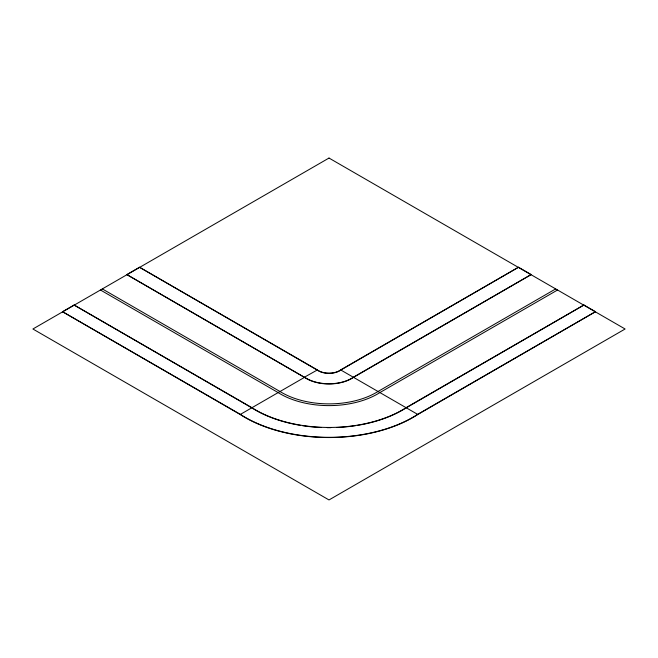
<?xml version="1.0" encoding="UTF-8"?>
<svg xmlns="http://www.w3.org/2000/svg" width="658" height="658" viewBox="0 0 658 658"><rect width="100%" height="100%" fill="white"/><g stroke="black" fill="none" stroke-linecap="round" stroke-linejoin="round"><path stroke-width="0.99" d="M62.543 311.711L74.115 305.032L251.775 407.606A103.931 60.01 0 0 0 406.266 407.582L583.926 305.008L595.49 311.686L417.83 414.474A118.736 68.555 0 0 1 240.203 414.499L62.543 311.711L240.203 414.277A118.736 68.555 0 0 0 417.83 414.26L595.49 311.686M126.846 274.583L304.506 377.371L126.846 274.583L139.529 267.263L317.189 369.829A14.978 8.644 0 0 0 340.844 369.812L518.504 267.238L531.187 274.559L353.527 377.347A31.929 18.432 0 0 1 304.506 377.371L251.775 407.82L74.115 305.032M139.529 267.263L317.189 370.051A14.978 8.644 0 0 0 340.844 370.026L518.504 267.238M531.187 274.559L353.527 377.133A31.929 18.432 0 0 1 304.506 377.157L317.189 370.051M555.673 288.92L378.013 391.485A66.705 38.509 0 0 1 280.02 391.51L102.36 288.936M557.556 290.005L379.896 392.571A68.629 39.62 0 0 1 278.145 392.596L100.485 290.022M583.926 305.008L406.266 407.796A103.931 60.01 0 0 1 357.681 425.339M417.83 414.474L340.844 370.026M240.203 414.499L251.775 407.82A103.931 60.01 0 0 0 300.377 425.348M355.682 425.66A103.931 60.01 0 0 1 336.764 427.503M330.958 427.659A103.931 60.01 0 0 1 327.092 427.659M321.293 427.503A103.931 60.01 0 0 1 302.367 425.668M329 158.052L32.9 329L329 499.948L625.1 329L329 158.052"/></g></svg>
